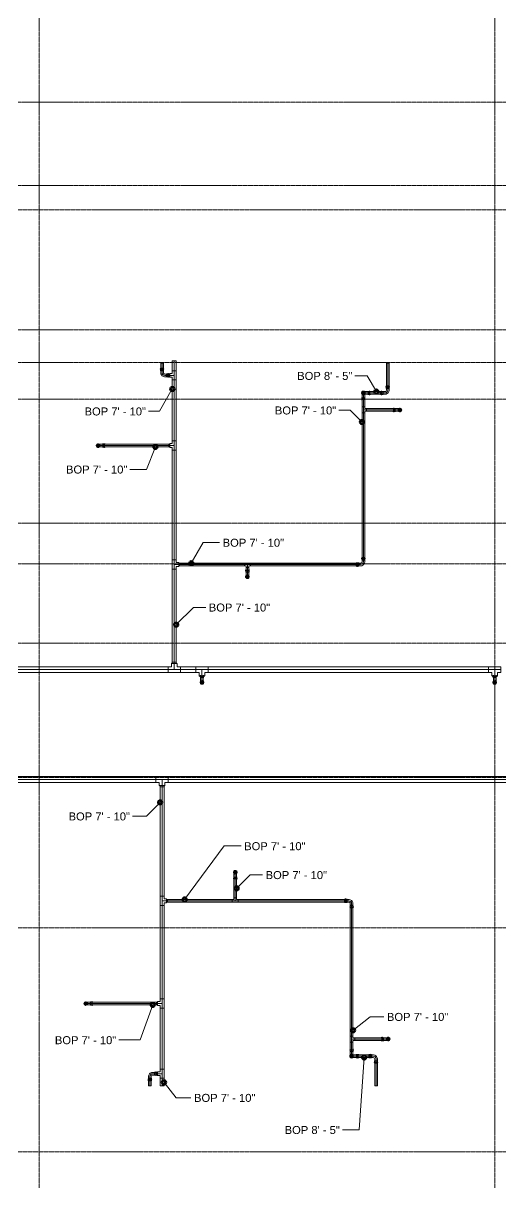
# Model space of a CAD drawing. Header units: inches. Extents: x -3679 to 241, y -496 to 1784.
# Drawn here: x -1468 to -1233, y 74 to 644 of the extents above; entities that cross this region are included whole.
import ezdxf

# ---------------------------------------------------------------- set-up
doc = ezdxf.new("R2010")
doc.units = ezdxf.units.IN
doc.header["$MEASUREMENT"] = 0
doc.linetypes.add('Grid Line', pattern=[0.875, 0.5, -0.125, 0.125, -0.125])
for name, color, linetype, lineweight in [('G-ANNO-DIMS', 251, 'Continuous', 9), ('P-PIPE', 1, 'Continuous', 9), ('P-PIPE-CNTR', 1, 'Continuous', 9), ('S-GRID', 8, 'Continuous', 9)]:
    doc.layers.add(name, color=color, linetype=linetype, lineweight=lineweight)
doc.styles.add('Arial', font='arial.ttf', dxfattribs={"height": 3.934132})

# ---------------------------------------------------------------- blocks, each defined once
blk = doc.blocks.new('Victaulic-VicPress316-Elbow 90-45deg Style P568_P571 - Standard-523083-FOURTH LEVEL')
at = {"layer": 'P-PIPE'}
for p, q in [((-3064.18, 1028.04), (-3064.52, 1028.04)), ((-3063.22, 1027.94), (-3064.52, 1027.94)), ((-3064.52, 1027.28), (-3064.52, 1027.28)), ((-3064.52, 1027.28), (-3064.52, 1027.28)), ((-3064.52, 1027.28), (-3064.52, 1027.28)), ((-3064.52, 1027.28), (-3064.52, 1027.28)), ((-3064.52, 1026.62), (-3063.22, 1026.62)), ((-3064.52, 1026.51), (-3064.18, 1026.51)), ((-3064.18, 1027.28), (-3064.18, 1027.28)), ((-3064.18, 1027.28), (-3064.18, 1027.28)), ((-3063.44, 1028.04), (-3063.89, 1028.04)), ((-3063.89, 1027.28), (-3063.89, 1027.28)), ((-3063.89, 1027.28), (-3063.89, 1027.28)), ((-3063.89, 1026.51), (-3063.44, 1026.51)), ((-3062.39, 1027.94), (-3063.33, 1027.94)), ((-3063.33, 1027.94), (-3063.33, 1027.28)), ((-3063.33, 1027.28), (-3063.33, 1027.94)), ((-3063.33, 1027.28), (-3063.33, 1026.62)), ((-3063.33, 1026.62), (-3063.33, 1027.28)), ((-3062.39, 1027.28), (-3063.33, 1027.28)), ((-3063.33, 1026.62), (-3062.39, 1026.62)), ((-3063.22, 1027.28), (-3063.22, 1027.28)), ((-3063.22, 1027.28), (-3063.22, 1027.28)), ((-3062.39, 1027.28), (-3061, 1027.28)), ((-3061, 1027.28), (-3061, 1027.28))]:
    blk.add_line(p, q, dxfattribs=at)
at = {"layer": 'P-PIPE', "flags": 128}
for points in [[(-3064.18, 1028.04), (-3064.11, 1028.17), (-3063.98, 1028.18), (-3063.89, 1028.07), (-3063.89, 1028.04)], [(-3064.18, 1028.04), (-3064.18, 1027.95), (-3064.18, 1027.7), (-3064.18, 1027.34), (-3064.18, 1027.28)], [(-3064.18, 1027.28), (-3064.18, 1027.64), (-3064.18, 1027.92), (-3064.18, 1028.04), (-3064.18, 1028.04)], [(-3064.18, 1026.51), (-3064.18, 1026.6), (-3064.18, 1026.86), (-3064.18, 1027.21), (-3064.18, 1027.28)], [(-3064.18, 1027.28), (-3064.18, 1026.91), (-3064.18, 1026.64), (-3064.18, 1026.51), (-3064.18, 1026.51)], [(-3063.89, 1026.51), (-3063.96, 1026.39), (-3064.1, 1026.38), (-3064.18, 1026.49), (-3064.18, 1026.51)], [(-3063.89, 1028.04), (-3063.89, 1027.95), (-3063.89, 1027.7), (-3063.89, 1027.34), (-3063.89, 1027.28)], [(-3063.89, 1027.28), (-3063.89, 1027.64), (-3063.89, 1027.92), (-3063.89, 1028.04), (-3063.89, 1028.04)], [(-3063.89, 1026.51), (-3063.89, 1026.6), (-3063.89, 1026.86), (-3063.89, 1027.21), (-3063.89, 1027.28)], [(-3063.89, 1027.28), (-3063.89, 1026.91), (-3063.89, 1026.64), (-3063.89, 1026.51), (-3063.89, 1026.51)], [(-3063.44, 1028.04), (-3063.24, 1027.96), (-3063.22, 1027.94)], [(-3063.22, 1026.62), (-3063.41, 1026.51), (-3063.44, 1026.51)], [(-3061, 1027.94), (-3061.09, 1027.94), (-3061.36, 1027.94), (-3061.76, 1027.94), (-3062.25, 1027.94), (-3062.39, 1027.94)], [(-3062.39, 1026.62), (-3061.89, 1026.62), (-3061.46, 1026.62), (-3061.15, 1026.62), (-3061.01, 1026.62), (-3061, 1026.62)], [(-3060.09, 1027.28), (-3060.18, 1027.68), (-3060.44, 1028), (-3060.81, 1028.17), (-3061.22, 1028.16), (-3061.58, 1027.98), (-3061.83, 1027.65), (-3061.91, 1027.28)], [(-3061.91, 1027.28), (-3061.82, 1026.88), (-3061.56, 1026.56), (-3061.19, 1026.39), (-3060.78, 1026.39), (-3060.42, 1026.58), (-3060.17, 1026.91), (-3060.09, 1027.28)], [(-3060.23, 1027.28), (-3060.33, 1027.64), (-3060.58, 1027.92), (-3060.93, 1028.04), (-3061.3, 1027.98), (-3061.6, 1027.75), (-3061.75, 1027.41), (-3061.77, 1027.28)], [(-3061.77, 1027.28), (-3061.67, 1026.91), (-3061.42, 1026.64), (-3061.07, 1026.51), (-3060.7, 1026.57), (-3060.4, 1026.8), (-3060.25, 1027.15), (-3060.23, 1027.28)]]:
    blk.add_lwpolyline(points, dxfattribs=at)
at = {"layer": 'P-PIPE'}
for radius, start, end in [(0.767, 0, 180), (0.766, 0, 180), (0.766, 0, 180), (0.766, 180, 0), (0.767, 180, 0), (0.767, 180, 0), (0.657, 0, 180), (0.657, 0, 180), (0.657, 90, 180), (0.658, 180, 0), (0.658, 180, 0), (0.657, 180, 270), (0.658, 0, 90), (0.658, 270, 0)]:
    blk.add_arc((-3061, 1027.28), radius, start, end, dxfattribs=at)
blk = doc.blocks.new('Victaulic-VicPress316-Elbow 90-45deg Style P568_P571 - Standard-V1-FOURTH LEVEL')
at = {"layer": 'P-PIPE'}
for p, q in [((-3.18, 0.77), (-3.52, 0.77)), ((-3.52, 0.77), (-3.52, -0.77)), ((-3.52, -0.77), (-3.52, 0.77)), ((-2.22, 0.66), (-3.52, 0.66)), ((-3.52, -0.66), (-3.52, 0.66)), ((-3.52, 0.66), (-3.52, -0.66)), ((-3.18, -0.77), (-3.18, 0.77)), ((-3.18, 0.77), (-3.18, -0.77)), ((-2.44, 0.77), (-2.89, 0.77)), ((-2.89, -0.77), (-2.89, 0.77)), ((-2.89, 0.77), (-2.89, -0.77)), ((-1.39, 0.66), (-2.33, 0.66)), ((-2.33, 0), (-2.33, 0.66)), ((-2.33, 0.66), (-2.33, 0)), ((-2.22, -0.66), (-2.22, 0.66)), ((-2.22, 0.66), (-2.22, -0.66)), ((-0.77, 3.52), (-0.77, 3.18)), ((0.77, 3.52), (-0.77, 3.52)), ((-0.77, 3.52), (0.77, 3.52)), ((-0.77, 3.18), (0.77, 3.18)), ((0.77, 3.18), (-0.77, 3.18)), ((-0.77, 2.89), (-0.77, 2.44)), ((-0.77, 2.89), (0.77, 2.89)), ((0.77, 2.89), (-0.77, 2.89)), ((-0.66, 3.52), (-0.66, 2.22)), ((-0.66, 3.52), (0.66, 3.52)), ((0.66, 3.52), (-0.66, 3.52)), ((-0.66, 2.33), (-0.66, 1.39)), ((0, 2.33), (-0.66, 2.33)), ((-0.66, 2.33), (0, 2.33)), ((-0.66, 2.22), (0.66, 2.22)), ((0.66, 2.22), (-0.66, 2.22)), ((0, 2.33), (0.66, 2.33)), ((0.66, 2.33), (0, 2.33)), ((0, 1.39), (0, 2.33)), ((0.66, 2.22), (0.66, 3.52)), ((0.66, 1.39), (0.66, 2.33)), ((0.77, 3.18), (0.77, 3.52)), ((0.77, 2.44), (0.77, 2.89)), ((-3.52, -0.66), (-2.22, -0.66)), ((-3.52, -0.77), (-3.18, -0.77)), ((-2.89, -0.77), (-2.44, -0.77)), ((-2.33, 0), (-2.33, -0.66)), ((-2.33, -0.66), (-2.33, 0)), ((-1.39, 0), (-2.33, 0)), ((-2.33, -0.66), (-1.39, -0.66))]:
    blk.add_line(p, q, dxfattribs=at)
at = {"layer": 'P-PIPE', "flags": 128}
for points in [[(-3.18, 0.77), (-3.11, 0.89), (-2.98, 0.9), (-2.89, 0.79), (-2.89, 0.77)], [(-3.18, 0.77), (-3.18, 0.67), (-3.18, 0.42), (-3.18, 0.07), (-3.18, -0.3), (-3.18, -0.6), (-3.18, -0.75), (-3.18, -0.77)], [(-3.18, -0.77), (-3.18, -0.67), (-3.18, -0.42), (-3.18, -0.07), (-3.18, 0.3), (-3.18, 0.6), (-3.18, 0.75), (-3.18, 0.77)], [(-2.89, -0.77), (-2.89, -0.67), (-2.89, -0.42), (-2.89, -0.07), (-2.89, 0.3), (-2.89, 0.6), (-2.89, 0.75), (-2.89, 0.77)], [(-2.89, 0.77), (-2.89, 0.67), (-2.89, 0.42), (-2.89, 0.07), (-2.89, -0.3), (-2.89, -0.6), (-2.89, -0.75), (-2.89, -0.77)], [(-2.44, 0.77), (-2.24, 0.68), (-2.22, 0.66)], [(-0.66, 1.39), (-0.75, 1.04), (-1, 0.77), (-1.35, 0.66), (-1.39, 0.66)], [(-1.39, -0.66), (-0.78, -0.56), (-0.23, -0.29), (0.22, 0.13), (0.53, 0.67), (0.65, 1.27), (0.66, 1.39)], [(-0.77, 2.89), (-0.89, 2.96), (-0.9, 3.1), (-0.79, 3.18), (-0.77, 3.18)], [(0.77, 3.18), (0.67, 3.18), (0.42, 3.18), (0.07, 3.18), (-0.3, 3.18), (-0.6, 3.18), (-0.75, 3.18), (-0.77, 3.18)], [(-0.77, 3.18), (-0.67, 3.18), (-0.42, 3.18), (-0.07, 3.18), (0.3, 3.18), (0.6, 3.18), (0.75, 3.18), (0.77, 3.18)], [(-0.77, 2.89), (-0.67, 2.89), (-0.42, 2.89), (-0.07, 2.89), (0.3, 2.89), (0.6, 2.89), (0.75, 2.89), (0.77, 2.89)], [(0.77, 2.89), (0.67, 2.89), (0.42, 2.89), (0.07, 2.89), (-0.3, 2.89), (-0.6, 2.89), (-0.75, 2.89), (-0.77, 2.89)], [(-0.66, 2.22), (-0.77, 2.41), (-0.77, 2.44)], [(0.77, 2.44), (0.68, 2.24), (0.66, 2.22)], [(0.77, 3.18), (0.89, 3.11), (0.9, 2.98), (0.79, 2.89), (0.77, 2.89)], [(-2.89, -0.77), (-2.96, -0.89), (-3.1, -0.9), (-3.18, -0.79), (-3.18, -0.77)], [(-2.22, -0.66), (-2.41, -0.77), (-2.44, -0.77)]]:
    blk.add_lwpolyline(points, dxfattribs=at)
at = {"layer": 'P-PIPE'}
blk.add_arc((-1.39, 1.39), 1.39, 270, 0, dxfattribs=at)
blk = doc.blocks.new('Victaulic-VicPress316-Elbow 90-45deg Style P568_P571 - Standard-V2-FOURTH LEVEL')
at = {"layer": 'P-PIPE'}
for p, q in [((-3203.81, 730.05), (-3203.81, 729.6)), ((-3203.7, 731.1), (-3203.7, 730.16)), ((-3203.7, 730.27), (-3203.7, 728.97)), ((-3203.05, 730.16), (-3203.7, 730.16)), ((-3203.7, 730.16), (-3203.05, 730.16)), ((-3203.05, 732.49), (-3203.05, 732.49)), ((-3203.05, 732.49), (-3203.05, 731.1)), ((-3203.05, 731.1), (-3203.05, 730.16)), ((-3203.05, 730.27), (-3203.05, 730.27)), ((-3203.05, 730.27), (-3203.05, 730.27)), ((-3202.39, 730.16), (-3203.05, 730.16)), ((-3203.05, 730.16), (-3202.39, 730.16)), ((-3202.39, 730.16), (-3202.39, 731.1)), ((-3202.39, 728.97), (-3202.39, 730.27)), ((-3202.28, 729.6), (-3202.28, 730.05)), ((-3203.81, 729.31), (-3203.81, 728.97)), ((-3203.05, 729.6), (-3203.05, 729.6)), ((-3203.05, 729.6), (-3203.05, 729.6)), ((-3203.05, 729.31), (-3203.05, 729.31)), ((-3203.05, 729.31), (-3203.05, 729.31)), ((-3203.05, 728.97), (-3203.05, 728.97)), ((-3203.05, 728.97), (-3203.05, 728.97)), ((-3203.05, 728.97), (-3203.05, 728.97)), ((-3203.05, 728.97), (-3203.05, 728.97)), ((-3202.28, 728.97), (-3202.28, 729.31))]:
    blk.add_line(p, q, dxfattribs=at)
at = {"layer": 'P-PIPE', "flags": 128}
for points in [[(-3203.05, 733.4), (-3203.45, 733.31), (-3203.76, 733.05), (-3203.94, 732.68), (-3203.93, 732.27), (-3203.75, 731.91), (-3203.42, 731.66), (-3203.05, 731.58)], [(-3203.05, 733.26), (-3203.41, 733.16), (-3203.69, 732.91), (-3203.81, 732.56), (-3203.75, 732.19), (-3203.52, 731.89), (-3203.18, 731.74), (-3203.05, 731.72)], [(-3203.81, 730.05), (-3203.72, 730.25), (-3203.7, 730.27)], [(-3203.7, 732.49), (-3203.7, 732.4), (-3203.7, 732.13), (-3203.7, 731.73), (-3203.7, 731.24), (-3203.7, 731.1)], [(-3203.05, 731.58), (-3202.65, 731.67), (-3202.33, 731.93), (-3202.15, 732.3), (-3202.16, 732.71), (-3202.35, 733.07), (-3202.67, 733.32), (-3203.05, 733.4)], [(-3203.05, 731.72), (-3202.68, 731.82), (-3202.41, 732.07), (-3202.28, 732.42), (-3202.34, 732.79), (-3202.57, 733.09), (-3202.91, 733.24), (-3203.05, 733.26)], [(-3202.39, 731.1), (-3202.39, 731.6), (-3202.39, 732.03), (-3202.39, 732.34), (-3202.39, 732.48), (-3202.39, 732.49)], [(-3202.39, 730.27), (-3202.28, 730.08), (-3202.28, 730.05)], [(-3203.81, 729.31), (-3203.93, 729.38), (-3203.94, 729.51), (-3203.83, 729.6), (-3203.81, 729.6)], [(-3203.81, 729.6), (-3203.72, 729.6), (-3203.47, 729.6), (-3203.11, 729.6), (-3203.05, 729.6)], [(-3203.05, 729.6), (-3203.41, 729.6), (-3203.69, 729.6), (-3203.81, 729.6), (-3203.81, 729.6)], [(-3203.81, 729.31), (-3203.72, 729.31), (-3203.47, 729.31), (-3203.11, 729.31), (-3203.05, 729.31)], [(-3203.05, 729.31), (-3203.41, 729.31), (-3203.69, 729.31), (-3203.81, 729.31), (-3203.81, 729.31)], [(-3202.28, 729.6), (-3202.37, 729.6), (-3202.62, 729.6), (-3202.98, 729.6), (-3203.05, 729.6)], [(-3203.05, 729.6), (-3202.68, 729.6), (-3202.41, 729.6), (-3202.28, 729.6), (-3202.28, 729.6)], [(-3202.28, 729.31), (-3202.37, 729.31), (-3202.62, 729.31), (-3202.98, 729.31), (-3203.05, 729.31)], [(-3203.05, 729.31), (-3202.68, 729.31), (-3202.41, 729.31), (-3202.28, 729.31), (-3202.28, 729.31)], [(-3202.28, 729.6), (-3202.16, 729.53), (-3202.15, 729.39), (-3202.26, 729.31), (-3202.28, 729.31)]]:
    blk.add_lwpolyline(points, dxfattribs=at)
at = {"layer": 'P-PIPE'}
for radius, start, end in [(0.767, 90, 270), (0.767, 90, 270), (0.767, 90, 270), (0.658, 90, 270), (0.658, 90, 270), (0.658, 90, 180), (0.658, 180, 270), (0.766, 270, 90), (0.766, 270, 90), (0.766, 270, 90), (0.658, 270, 90), (0.657, 270, 90), (0.658, 0, 90), (0.658, 270, 0)]:
    blk.add_arc((-3203.05, 732.49), radius, start, end, dxfattribs=at)
blk = doc.blocks.new('Victaulic-VicPress316-Elbow 90-45deg Style P568_P571 - Standard-1244383-FOURTH LEVEL')
at = {"layer": 'P-PIPE'}
for p, q in [((-2531.17, 456.29), (-2532.11, 456.29)), ((-2529.98, 456.29), (-2531.28, 456.29)), ((-2531.17, 455.64), (-2531.17, 456.29)), ((-2531.17, 456.29), (-2531.17, 455.64)), ((-2530.61, 456.4), (-2531.06, 456.4)), ((-2529.98, 456.4), (-2530.32, 456.4)), ((-2533.5, 455.64), (-2533.5, 455.64)), ((-2533.5, 455.64), (-2532.11, 455.64)), ((-2532.11, 455.64), (-2531.17, 455.64)), ((-2532.11, 454.98), (-2531.17, 454.98)), ((-2531.28, 455.64), (-2531.28, 455.64)), ((-2531.28, 455.64), (-2531.28, 455.64)), ((-2531.28, 454.98), (-2529.98, 454.98)), ((-2531.17, 454.98), (-2531.17, 455.64)), ((-2531.17, 455.64), (-2531.17, 454.98)), ((-2531.06, 454.87), (-2530.61, 454.87)), ((-2530.61, 455.64), (-2530.61, 455.64)), ((-2530.61, 455.64), (-2530.61, 455.64)), ((-2530.32, 455.64), (-2530.32, 455.64)), ((-2530.32, 455.64), (-2530.32, 455.64)), ((-2530.32, 454.87), (-2529.98, 454.87)), ((-2529.98, 455.64), (-2529.98, 455.64)), ((-2529.98, 455.64), (-2529.98, 455.64)), ((-2529.98, 455.64), (-2529.98, 455.64)), ((-2529.98, 455.64), (-2529.98, 455.64))]:
    blk.add_line(p, q, dxfattribs=at)
at = {"layer": 'P-PIPE', "flags": 128}
for points in [[(-2532.59, 455.64), (-2532.68, 456.03), (-2532.94, 456.35), (-2533.31, 456.53), (-2533.72, 456.52), (-2534.08, 456.33), (-2534.33, 456.01), (-2534.41, 455.64)], [(-2532.73, 455.64), (-2532.83, 456), (-2533.08, 456.28), (-2533.43, 456.4), (-2533.8, 456.34), (-2534.1, 456.11), (-2534.25, 455.77), (-2534.27, 455.64)], [(-2532.11, 456.29), (-2532.61, 456.29), (-2533.04, 456.29), (-2533.35, 456.29), (-2533.49, 456.29), (-2533.5, 456.29)], [(-2531.28, 456.29), (-2531.09, 456.4), (-2531.06, 456.4)], [(-2530.61, 456.4), (-2530.54, 456.52), (-2530.4, 456.53), (-2530.32, 456.42), (-2530.32, 456.4)], [(-2530.61, 456.4), (-2530.61, 456.31), (-2530.61, 456.06), (-2530.61, 455.7), (-2530.61, 455.64)], [(-2530.61, 455.64), (-2530.61, 456), (-2530.61, 456.28), (-2530.61, 456.4), (-2530.61, 456.4)], [(-2530.32, 456.4), (-2530.32, 456.31), (-2530.32, 456.06), (-2530.32, 455.7), (-2530.32, 455.64)], [(-2530.32, 455.64), (-2530.32, 456), (-2530.32, 456.28), (-2530.32, 456.4), (-2530.32, 456.4)], [(-2534.41, 455.64), (-2534.32, 455.24), (-2534.06, 454.92), (-2533.69, 454.74), (-2533.28, 454.75), (-2532.92, 454.94), (-2532.67, 455.26), (-2532.59, 455.64)], [(-2534.27, 455.64), (-2534.17, 455.27), (-2533.92, 454.99), (-2533.57, 454.87), (-2533.2, 454.93), (-2532.9, 455.16), (-2532.75, 455.5), (-2532.73, 455.64)], [(-2533.5, 454.98), (-2533.41, 454.98), (-2533.14, 454.98), (-2532.74, 454.98), (-2532.25, 454.98), (-2532.11, 454.98)], [(-2531.06, 454.87), (-2531.26, 454.96), (-2531.28, 454.98)], [(-2530.61, 454.87), (-2530.61, 454.96), (-2530.61, 455.21), (-2530.61, 455.57), (-2530.61, 455.64)], [(-2530.61, 455.64), (-2530.61, 455.27), (-2530.61, 454.99), (-2530.61, 454.87), (-2530.61, 454.87)], [(-2530.32, 454.87), (-2530.39, 454.75), (-2530.52, 454.74), (-2530.61, 454.85), (-2530.61, 454.87)], [(-2530.32, 454.87), (-2530.32, 454.96), (-2530.32, 455.21), (-2530.32, 455.57), (-2530.32, 455.64)], [(-2530.32, 455.64), (-2530.32, 455.27), (-2530.32, 454.99), (-2530.32, 454.87), (-2530.32, 454.87)]]:
    blk.add_lwpolyline(points, dxfattribs=at)
at = {"layer": 'P-PIPE'}
for radius, start, end in [(0.767, 0, 180), (0.766, 0, 180), (0.766, 0, 180), (0.657, 0, 180), (0.657, 0, 180), (0.657, 90, 180), (0.658, 0, 90), (0.766, 180, 0), (0.767, 180, 0), (0.767, 180, 0), (0.658, 180, 0), (0.658, 180, 0), (0.657, 180, 270), (0.658, 270, 0)]:
    blk.add_arc((-2533.5, 455.64), radius, start, end, dxfattribs=at)

msp = doc.modelspace()

# ---------------------------------------------------------------- linework, layer by layer
at = {"layer": 'G-ANNO-DIMS'}
for p, q in [((-1298.72, 470.46), (-1304.74, 470.46)), ((-1294.21, 462.66), (-1298.72, 470.46)), ((-1394.58, 463.98), (-1400.92, 453)), ((-1400.92, 453), (-1406.27, 453)), ((-1307.09, 453.49), (-1312.69, 453.49)), ((-1301.28, 447.69), (-1307.09, 453.49)), ((-1402.89, 435.48), (-1407.26, 424.44)), ((-1407.26, 424.44), (-1415.41, 424.44)), ((-1385.24, 378.29), (-1379.37, 388.46)), ((-1379.37, 388.46), (-1371.31, 388.46)), ((-1392.67, 348.12), (-1384.19, 356.61)), ((-1384.19, 356.61), (-1378.14, 356.61)), ((-1400.58, 260.72), (-1407.36, 253.94)), ((-1407.36, 253.94), (-1414.14, 253.94)), ((-1388.54, 213.02), (-1369.08, 239.3)), ((-1369.08, 239.3), (-1360.74, 239.3)), ((-1362.97, 218.48), (-1356.34, 225.1)), ((-1356.34, 225.1), (-1350.18, 225.1)), ((-1404.2, 161.21), (-1410.37, 143.94)), ((-1305.72, 148.65), (-1297.26, 155.38)), ((-1297.26, 155.38), (-1290.52, 155.38)), ((-1410.37, 143.94), (-1420.88, 143.94)), ((-1300.24, 135.34), (-1302.65, 99.79)), ((-1398.67, 123.13), (-1392.75, 115.58)), ((-1392.75, 115.58), (-1385.4, 115.58)), ((-1302.65, 99.79), (-1310.91, 99.79))]:
    msp.add_line(p, q, dxfattribs=at)
at = {"layer": 'G-ANNO-DIMS', "lineweight": 50}
for centre in [(-1394.58, 463.98), (-1294.21, 462.66), (-1301.28, 447.69), (-1402.89, 435.48), (-1385.24, 378.29), (-1392.67, 348.12), (-1400.58, 260.72), (-1362.97, 218.48), (-1388.54, 213.02), (-1404.2, 161.21), (-1305.72, 148.65), (-1300.24, 135.34), (-1398.67, 123.13)]:
    msp.add_circle(centre, 1, dxfattribs=at)
at = {"layer": 'P-PIPE'}
for p, q in [((-1400.28, 476.64), (-1400.28, 472.97)), ((-1398.97, 476.64), (-1400.28, 476.64)), ((-1398.97, 472.97), (-1398.97, 476.64)), ((-1394.58, 477.75), (-1394.58, 472.88)), ((-1392.67, 477.75), (-1394.58, 477.75)), ((-1392.67, 472.88), (-1392.67, 477.75)), ((-1289.28, 476.64), (-1289.28, 464.33)), ((-1287.97, 476.64), (-1289.28, 476.64)), ((-1287.97, 464.33), (-1287.97, 476.64)), ((-1398.97, 472.97), (-1400.28, 472.97)), ((-1396.28, 471.29), (-1397.3, 471.29)), ((-1397.3, 469.98), (-1397.3, 471.29)), ((-1397.3, 469.98), (-1396.28, 469.98)), ((-1395.87, 471.45), (-1396.28, 471.2)), ((-1396.28, 469.98), (-1396.28, 471.29)), ((-1396.28, 470.07), (-1395.87, 469.82)), ((-1394.58, 471.59), (-1395.87, 471.59)), ((-1395.87, 471.59), (-1395.87, 469.68)), ((-1395.87, 469.68), (-1395.87, 471.59)), ((-1395.87, 469.68), (-1394.58, 469.68)), ((-1392.67, 472.88), (-1394.58, 472.88)), ((-1394.58, 472.88), (-1394.58, 471.59)), ((-1394.58, 472.88), (-1392.67, 472.88)), ((-1392.67, 472.88), (-1394.58, 472.88)), ((-1394.58, 469.68), (-1394.58, 468.39)), ((-1394.58, 468.39), (-1392.67, 468.39)), ((-1392.67, 468.39), (-1394.58, 468.39)), ((-1394.58, 468.39), (-1394.58, 438.38)), ((-1392.67, 468.39), (-1394.58, 468.39)), ((-1392.67, 468.39), (-1392.67, 472.88)), ((-1392.67, 438.38), (-1392.67, 468.39)), ((-1290.95, 462.66), (-1298.3, 462.66)), ((-1298.3, 461.35), (-1298.3, 462.66)), ((-1290.95, 461.35), (-1290.95, 462.66)), ((-1287.97, 464.33), (-1289.28, 464.33)), ((-1301.28, 459.67), (-1301.28, 455.13)), ((-1299.97, 459.67), (-1301.28, 459.67)), ((-1299.97, 455.13), (-1299.97, 459.67)), ((-1298.3, 461.35), (-1290.95, 461.35)), ((-1299.97, 455.13), (-1301.28, 455.13)), ((-1301.28, 455.13), (-1301.28, 452.14)), ((-1299.97, 455.13), (-1301.28, 455.13)), ((-1301.28, 455.13), (-1299.97, 455.13)), ((-1299.97, 452.14), (-1301.28, 452.14)), ((-1301.28, 452.14), (-1299.97, 452.14)), ((-1301.28, 452.14), (-1301.28, 379.97)), ((-1299.97, 452.14), (-1301.28, 452.14)), ((-1299.97, 454.29), (-1299.97, 455.13)), ((-1299.13, 454.29), (-1299.97, 454.29)), ((-1299.97, 452.14), (-1299.97, 452.98)), ((-1299.97, 452.98), (-1299.13, 452.98)), ((-1299.97, 379.97), (-1299.97, 452.14)), ((-1284.95, 454.29), (-1299.13, 454.29)), ((-1299.13, 454.29), (-1299.13, 452.98)), ((-1299.13, 454.29), (-1299.13, 452.98)), ((-1299.13, 452.98), (-1299.13, 454.29)), ((-1299.13, 452.98), (-1284.95, 452.98)), ((-1284.95, 454.29), (-1284.95, 452.98)), ((-1396.28, 436.79), (-1428.8, 436.79)), ((-1428.8, 435.48), (-1428.8, 436.79)), ((-1428.8, 435.48), (-1396.28, 435.48)), ((-1395.87, 436.95), (-1396.28, 436.7)), ((-1396.28, 435.48), (-1396.28, 436.79)), ((-1396.28, 435.57), (-1395.87, 435.32)), ((-1394.58, 437.09), (-1395.87, 437.09)), ((-1395.87, 437.09), (-1395.87, 435.18)), ((-1395.87, 435.18), (-1395.87, 437.09)), ((-1395.87, 435.18), (-1394.58, 435.18)), ((-1394.58, 438.38), (-1394.58, 437.09)), ((-1394.58, 438.38), (-1392.67, 438.38)), ((-1392.67, 438.38), (-1394.58, 438.38)), ((-1392.67, 438.38), (-1394.58, 438.38)), ((-1394.58, 435.18), (-1394.58, 433.89)), ((-1394.58, 433.89), (-1392.67, 433.89)), ((-1392.67, 433.89), (-1394.58, 433.89)), ((-1394.58, 433.89), (-1394.58, 379.88)), ((-1392.67, 433.89), (-1394.58, 433.89)), ((-1392.67, 433.89), (-1392.67, 438.38)), ((-1392.67, 379.88), (-1392.67, 433.89)), ((-1394.58, 379.88), (-1394.58, 375.39)), ((-1392.67, 379.88), (-1394.58, 379.88)), ((-1394.58, 379.88), (-1392.67, 379.88)), ((-1392.67, 379.88), (-1394.58, 379.88)), ((-1392.67, 378.59), (-1392.67, 379.88)), ((-1391.38, 378.59), (-1392.67, 378.59)), ((-1392.67, 375.39), (-1392.67, 376.68)), ((-1392.67, 376.68), (-1391.38, 376.68)), ((-1391.38, 378.59), (-1391.38, 376.68)), ((-1391.38, 376.68), (-1391.38, 378.59)), ((-1390.97, 378.2), (-1391.38, 378.45)), ((-1391.38, 376.82), (-1390.97, 377.07)), ((-1359.12, 378.29), (-1390.97, 378.29)), ((-1390.97, 378.29), (-1390.97, 376.98)), ((-1390.97, 376.98), (-1359.12, 376.98)), ((-1356.13, 378.29), (-1359.12, 378.29)), ((-1359.12, 376.98), (-1359.12, 378.29)), ((-1359.12, 378.29), (-1359.12, 376.98)), ((-1359.12, 378.29), (-1359.12, 376.98)), ((-1359.12, 376.98), (-1358.28, 376.98)), ((-1358.28, 376.98), (-1358.28, 376.14)), ((-1356.97, 376.98), (-1356.13, 376.98)), ((-1356.97, 376.14), (-1356.97, 376.98)), ((-1302.95, 378.29), (-1356.13, 378.29)), ((-1356.13, 376.98), (-1356.13, 378.29)), ((-1356.13, 376.98), (-1356.13, 378.29)), ((-1356.13, 378.29), (-1356.13, 376.98)), ((-1356.13, 376.98), (-1302.95, 376.98)), ((-1302.95, 376.98), (-1302.95, 378.29)), ((-1299.97, 379.97), (-1301.28, 379.97)), ((-1392.67, 375.39), (-1394.58, 375.39)), ((-1394.58, 375.39), (-1392.67, 375.39)), ((-1394.58, 375.39), (-1394.58, 329.65)), ((-1392.67, 375.39), (-1394.58, 375.39)), ((-1392.67, 329.65), (-1392.67, 375.39)), ((-1358.28, 376.14), (-1358.28, 373.97)), ((-1356.97, 376.14), (-1358.28, 376.14)), ((-1356.97, 376.14), (-1358.28, 376.14)), ((-1358.28, 376.14), (-1356.97, 376.14)), ((-1356.97, 373.97), (-1358.28, 373.97)), ((-1356.97, 373.97), (-1356.97, 376.14)), ((-1396.62, 327.44), (-1522.52, 327.44)), ((-1395.06, 327.44), (-1396.62, 327.44)), ((-1396.62, 327.44), (-1396.62, 324.56)), ((-1396.62, 324.56), (-1396.62, 327.44)), ((-1396.62, 327.44), (-1396.62, 324.56)), ((-1395.06, 328.99), (-1395.06, 327.44)), ((-1395.06, 328.99), (-1392.19, 328.99)), ((-1392.19, 328.99), (-1395.06, 328.99)), ((-1394.44, 329.65), (-1394.94, 328.99)), ((-1392.67, 329.65), (-1394.58, 329.65)), ((-1392.31, 328.99), (-1392.81, 329.65)), ((-1392.19, 327.44), (-1392.19, 328.99)), ((-1390.63, 327.44), (-1392.19, 327.44)), ((-1390.63, 327.44), (-1390.63, 324.56)), ((-1390.63, 324.56), (-1390.63, 327.44)), ((-1382.99, 327.44), (-1390.63, 327.44)), ((-1390.63, 327.44), (-1390.63, 324.56)), ((-1377.01, 327.44), (-1382.99, 327.44)), ((-1382.99, 324.56), (-1382.99, 327.44)), ((-1382.99, 327.44), (-1382.99, 324.56)), ((-1382.99, 327.44), (-1382.99, 324.56)), ((-1377.01, 324.56), (-1377.01, 327.44)), ((-1377.01, 327.44), (-1377.01, 324.56)), ((-1238.99, 327.44), (-1377.01, 327.44)), ((-1377.01, 327.44), (-1377.01, 324.56)), ((-1233.01, 327.44), (-1238.99, 327.44)), ((-1238.99, 324.56), (-1238.99, 327.44)), ((-1238.99, 327.44), (-1238.99, 324.56)), ((-1238.99, 327.44), (-1238.99, 324.56)), ((-1233.01, 324.56), (-1233.01, 327.44)), ((-1233.01, 327.44), (-1233.01, 324.56)), ((-1522.52, 324.56), (-1396.62, 324.56)), ((-1396.62, 324.56), (-1390.63, 324.56)), ((-1390.63, 324.56), (-1382.99, 324.56)), ((-1382.99, 324.56), (-1381.44, 324.56)), ((-1381.44, 324.56), (-1381.44, 323.01)), ((-1381.44, 323.01), (-1378.56, 323.01)), ((-1378.56, 323.01), (-1381.44, 323.01)), ((-1381.31, 323.01), (-1380.56, 322.35)), ((-1380.66, 322.35), (-1380.66, 322.07)), ((-1379.34, 322.35), (-1380.66, 322.35)), ((-1379.34, 322.07), (-1380.66, 322.07)), ((-1379.44, 322.35), (-1378.69, 323.01)), ((-1379.34, 322.07), (-1379.34, 322.35)), ((-1378.56, 324.56), (-1377.01, 324.56)), ((-1378.56, 323.01), (-1378.56, 324.56)), ((-1377.01, 324.56), (-1238.99, 324.56)), ((-1238.99, 324.56), (-1237.44, 324.56)), ((-1237.44, 324.56), (-1237.44, 323.01)), ((-1237.44, 323.01), (-1234.56, 323.01)), ((-1234.56, 323.01), (-1237.44, 323.01)), ((-1237.31, 323.01), (-1236.56, 322.35)), ((-1236.66, 322.35), (-1236.66, 322.07)), ((-1235.34, 322.35), (-1236.66, 322.35)), ((-1235.34, 322.07), (-1236.66, 322.07)), ((-1235.44, 322.35), (-1234.69, 323.01)), ((-1235.34, 322.07), (-1235.34, 322.35)), ((-1234.56, 324.56), (-1233.01, 324.56)), ((-1234.56, 323.01), (-1234.56, 324.56)), ((-1402.62, 273.44), (-1517.63, 273.44)), ((-1517.63, 270.56), (-1402.62, 270.56)), ((-1396.63, 273.44), (-1402.62, 273.44)), ((-1402.62, 270.56), (-1402.62, 273.44)), ((-1402.62, 273.44), (-1402.62, 270.56)), ((-1402.62, 270.56), (-1402.62, 273.44)), ((-1402.62, 270.56), (-1401.06, 270.56)), ((-1401.06, 270.56), (-1401.06, 269.01)), ((-1398.19, 269.01), (-1401.06, 269.01)), ((-1401.06, 269.01), (-1398.19, 269.01)), ((-1400.94, 269.01), (-1400.44, 268.35)), ((-1400.58, 268.35), (-1400.58, 214.61)), ((-1398.67, 268.35), (-1400.58, 268.35)), ((-1398.81, 268.35), (-1398.31, 269.01)), ((-1398.67, 214.61), (-1398.67, 268.35)), ((-1398.19, 270.56), (-1396.63, 270.56)), ((-1398.19, 269.01), (-1398.19, 270.56)), ((-1396.63, 270.56), (-1396.63, 273.44)), ((-1396.63, 273.44), (-1396.63, 270.56)), ((-1075.62, 273.44), (-1396.63, 273.44)), ((-1396.63, 270.56), (-1396.63, 273.44)), ((-1396.63, 270.56), (-1075.62, 270.56)), ((-1364.28, 224.03), (-1364.28, 213.86)), ((-1362.97, 224.03), (-1364.28, 224.03)), ((-1362.97, 213.86), (-1362.97, 224.03)), ((-1398.67, 214.61), (-1400.58, 214.61)), ((-1400.58, 214.61), (-1400.58, 210.12)), ((-1398.67, 214.61), (-1400.58, 214.61)), ((-1400.58, 214.61), (-1398.67, 214.61)), ((-1398.67, 213.32), (-1398.67, 214.61)), ((-1397.38, 213.32), (-1398.67, 213.32)), ((-1398.67, 210.12), (-1398.67, 211.41)), ((-1398.67, 211.41), (-1397.38, 211.41)), ((-1397.38, 213.32), (-1397.38, 211.41)), ((-1397.38, 211.41), (-1397.38, 213.32)), ((-1396.97, 212.93), (-1397.38, 213.18)), ((-1397.38, 211.55), (-1396.97, 211.8)), ((-1365.12, 213.02), (-1396.97, 213.02)), ((-1396.97, 213.02), (-1396.97, 211.71)), ((-1396.97, 211.71), (-1365.12, 211.71)), ((-1365.12, 213.02), (-1365.12, 211.71)), ((-1364.28, 213.02), (-1365.12, 213.02)), ((-1365.12, 213.02), (-1365.12, 211.71)), ((-1365.12, 211.71), (-1365.12, 213.02)), ((-1365.12, 211.71), (-1362.13, 211.71)), ((-1362.97, 213.86), (-1364.28, 213.86)), ((-1364.28, 213.86), (-1364.28, 213.02)), ((-1364.28, 213.86), (-1362.97, 213.86)), ((-1362.97, 213.86), (-1364.28, 213.86)), ((-1362.97, 213.02), (-1362.97, 213.86)), ((-1362.13, 213.02), (-1362.97, 213.02)), ((-1362.13, 213.02), (-1362.13, 211.71)), ((-1362.13, 211.71), (-1362.13, 213.02)), ((-1308.71, 213.02), (-1362.13, 213.02)), ((-1362.13, 211.71), (-1362.13, 213.02)), ((-1362.13, 211.71), (-1308.71, 211.71)), ((-1308.71, 211.71), (-1308.71, 213.02)), ((-1398.67, 210.12), (-1400.58, 210.12)), ((-1400.58, 210.12), (-1398.67, 210.12)), ((-1400.58, 210.12), (-1400.58, 164.11)), ((-1398.67, 210.12), (-1400.58, 210.12)), ((-1398.67, 164.11), (-1398.67, 210.12)), ((-1307.03, 210.03), (-1307.03, 145.86)), ((-1305.72, 210.03), (-1307.03, 210.03)), ((-1305.72, 145.86), (-1305.72, 210.03)), ((-1402.28, 162.52), (-1434.8, 162.52)), ((-1434.8, 161.21), (-1434.8, 162.52)), ((-1434.8, 161.21), (-1402.28, 161.21)), ((-1401.87, 162.68), (-1402.28, 162.43)), ((-1402.28, 161.21), (-1402.28, 162.52)), ((-1402.28, 161.3), (-1401.87, 161.05)), ((-1400.58, 162.82), (-1401.87, 162.82)), ((-1401.87, 162.82), (-1401.87, 160.91)), ((-1401.87, 160.91), (-1401.87, 162.82)), ((-1401.87, 160.91), (-1400.58, 160.91)), ((-1400.58, 164.11), (-1400.58, 162.82)), ((-1400.58, 164.11), (-1398.67, 164.11)), ((-1398.67, 164.11), (-1400.58, 164.11)), ((-1398.67, 164.11), (-1400.58, 164.11)), ((-1400.58, 160.91), (-1400.58, 159.62)), ((-1400.58, 159.62), (-1398.67, 159.62)), ((-1398.67, 159.62), (-1400.58, 159.62)), ((-1400.58, 159.62), (-1400.58, 129.61)), ((-1398.67, 159.62), (-1400.58, 159.62)), ((-1398.67, 159.62), (-1398.67, 164.11)), ((-1398.67, 129.61), (-1398.67, 159.62)), ((-1305.72, 145.86), (-1307.03, 145.86)), ((-1307.03, 145.86), (-1307.03, 142.87)), ((-1305.72, 145.86), (-1307.03, 145.86)), ((-1307.03, 145.86), (-1305.72, 145.86)), ((-1305.72, 142.87), (-1307.03, 142.87)), ((-1307.03, 142.87), (-1305.72, 142.87)), ((-1307.03, 142.87), (-1307.03, 138.33)), ((-1305.72, 142.87), (-1307.03, 142.87)), ((-1305.72, 145.02), (-1305.72, 145.86)), ((-1304.88, 145.02), (-1305.72, 145.02)), ((-1305.72, 142.87), (-1305.72, 143.71)), ((-1305.72, 143.71), (-1304.88, 143.71)), ((-1305.72, 138.33), (-1305.72, 142.87)), ((-1290.71, 145.02), (-1304.88, 145.02)), ((-1304.88, 145.02), (-1304.88, 143.71)), ((-1304.88, 145.02), (-1304.88, 143.71)), ((-1304.88, 143.71), (-1304.88, 145.02)), ((-1304.88, 143.71), (-1290.71, 143.71)), ((-1290.71, 145.02), (-1290.71, 143.71)), ((-1305.72, 138.33), (-1307.03, 138.33)), ((-1296.71, 136.65), (-1304.05, 136.65)), ((-1304.05, 136.65), (-1304.05, 135.34)), ((-1304.05, 135.34), (-1296.71, 135.34)), ((-1296.71, 136.65), (-1296.71, 135.34)), ((-1295.03, 133.67), (-1295.03, 121.36)), ((-1295.03, 133.67), (-1293.72, 133.67)), ((-1293.72, 121.36), (-1293.72, 133.67)), ((-1402.28, 128.02), (-1403.3, 128.02)), ((-1403.3, 126.71), (-1403.3, 128.02)), ((-1403.3, 126.71), (-1402.28, 126.71)), ((-1401.87, 128.18), (-1402.28, 127.93)), ((-1402.28, 126.71), (-1402.28, 128.02)), ((-1402.28, 126.8), (-1401.87, 126.55)), ((-1400.58, 128.32), (-1401.87, 128.32)), ((-1401.87, 128.32), (-1401.87, 126.41)), ((-1401.87, 126.41), (-1401.87, 128.32)), ((-1401.87, 126.41), (-1400.58, 126.41)), ((-1400.58, 129.61), (-1400.58, 128.32)), ((-1400.58, 129.61), (-1398.67, 129.61)), ((-1398.67, 129.61), (-1400.58, 129.61)), ((-1398.67, 129.61), (-1400.58, 129.61)), ((-1400.58, 126.41), (-1400.58, 125.12)), ((-1398.67, 125.12), (-1398.67, 129.61)), ((-1406.28, 125.03), (-1406.28, 121.36)), ((-1406.28, 125.03), (-1404.97, 125.03)), ((-1406.28, 121.36), (-1404.97, 121.36)), ((-1404.97, 121.36), (-1404.97, 125.03)), ((-1400.58, 125.12), (-1398.67, 125.12)), ((-1398.67, 125.12), (-1400.58, 125.12)), ((-1400.58, 125.12), (-1400.58, 121.36)), ((-1398.67, 125.12), (-1400.58, 125.12)), ((-1398.67, 121.36), (-1400.58, 121.36)), ((-1398.67, 121.36), (-1398.67, 125.12)), ((-1295.03, 121.36), (-1293.72, 121.36))]:
    msp.add_line(p, q, dxfattribs=at)
for centre, radius, start, end in [((-1300.62, 462), 0.658, 0, 180), ((-1300.62, 462), 0.658, 180, 0), ((-1300.62, 461.68), 0.329, 90, 270), ((-1300.62, 462.33), 0.329, 270, 90), ((-1282.62, 453.64), 0.658, 0, 180), ((-1282.62, 453.64), 0.658, 180, 0), ((-1282.62, 453.31), 0.329, 90, 270), ((-1282.62, 453.96), 0.329, 270, 90), ((-1431.12, 436.14), 0.658, 0, 180), ((-1431.12, 436.14), 0.658, 180, 0), ((-1431.12, 435.81), 0.329, 90, 270), ((-1431.12, 436.46), 0.329, 270, 90), ((-1357.62, 371.64), 0.658, 0, 180), ((-1357.62, 371.64), 0.658, 180, 0), ((-1357.62, 371.31), 0.329, 90, 270), ((-1357.62, 371.96), 0.329, 270, 90), ((-1380, 319.74), 0.658, 0, 180), ((-1380, 319.74), 0.658, 180, 0), ((-1380, 319.41), 0.329, 90, 270), ((-1380, 320.07), 0.329, 270, 90), ((-1236, 319.74), 0.658, 0, 180), ((-1236, 319.74), 0.658, 180, 0), ((-1236, 319.41), 0.329, 90, 270), ((-1236, 320.07), 0.329, 270, 90), ((-1363.62, 226.36), 0.658, 0, 180), ((-1363.62, 226.36), 0.658, 180, 0), ((-1363.62, 226.04), 0.329, 90, 270), ((-1363.62, 226.69), 0.329, 270, 90), ((-1437.13, 161.86), 0.658, 0, 180), ((-1437.13, 161.86), 0.658, 180, 0), ((-1437.13, 161.54), 0.329, 90, 270), ((-1437.13, 162.19), 0.329, 270, 90), ((-1288.38, 144.36), 0.658, 0, 180), ((-1288.38, 144.36), 0.658, 180, 0), ((-1288.38, 144.04), 0.329, 90, 270), ((-1288.38, 144.69), 0.329, 270, 90), ((-1306.38, 136), 0.658, 0, 180), ((-1306.38, 136), 0.658, 180, 0), ((-1306.38, 135.67), 0.329, 90, 270), ((-1306.38, 136.32), 0.329, 270, 90)]:
    msp.add_arc(centre, radius, start, end, dxfattribs=at)
at = {"layer": 'P-PIPE-CNTR'}
for p, q in [((-1399.63, 472.97), (-1399.63, 476.64)), ((-1399.63, 472.97), (-1399.63, 476.64)), ((-1393.62, 472.88), (-1393.62, 477.75)), ((-1393.62, 472.88), (-1393.62, 477.75)), ((-1288.62, 464.33), (-1288.62, 476.64)), ((-1288.62, 464.33), (-1288.62, 476.64)), ((-1399.63, 472.97), (-1399.63, 472.03)), ((-1398.23, 470.64), (-1397.3, 470.64)), ((-1398.23, 470.64), (-1396.11, 470.64)), ((-1397.3, 470.64), (-1396.28, 470.64)), ((-1397.3, 470.64), (-1396.28, 470.64)), ((-1395.87, 470.64), (-1396.28, 470.64)), ((-1395.87, 470.64), (-1393.62, 470.64)), ((-1393.62, 472.88), (-1393.62, 468.39)), ((-1393.62, 438.38), (-1393.62, 468.39)), ((-1393.62, 438.38), (-1393.62, 468.39)), ((-1301.62, 462), (-1299.62, 462)), ((-1300.62, 461), (-1300.62, 463)), ((-1300.62, 460.61), (-1300.62, 462)), ((-1300.62, 462), (-1299.23, 462)), ((-1299.23, 462), (-1298.3, 462)), ((-1299.23, 462), (-1297.1, 462)), ((-1298.3, 462), (-1290.95, 462)), ((-1298.3, 462), (-1290.95, 462)), ((-1290.95, 462), (-1290.02, 462)), ((-1288.62, 463.4), (-1288.62, 465.52)), ((-1288.62, 463.4), (-1288.62, 464.33)), ((-1300.62, 459.67), (-1300.62, 460.61)), ((-1300.62, 455.13), (-1300.62, 459.67)), ((-1300.62, 455.13), (-1300.62, 459.67)), ((-1300.62, 455.13), (-1300.62, 452.14)), ((-1299.13, 453.64), (-1300.62, 453.64)), ((-1300.62, 379.97), (-1300.62, 452.14)), ((-1300.62, 379.97), (-1300.62, 452.14)), ((-1284.95, 453.64), (-1299.13, 453.64)), ((-1284.95, 453.64), (-1299.13, 453.64)), ((-1284.02, 453.64), (-1286.14, 453.64)), ((-1284.02, 453.64), (-1284.95, 453.64)), ((-1282.62, 453.64), (-1284.02, 453.64)), ((-1283.62, 453.64), (-1281.62, 453.64)), ((-1282.62, 452.64), (-1282.62, 454.64)), ((-1432.12, 436.14), (-1430.12, 436.14)), ((-1431.12, 435.14), (-1431.12, 437.14)), ((-1431.12, 436.14), (-1429.73, 436.14)), ((-1429.73, 436.14), (-1428.8, 436.14)), ((-1429.73, 436.14), (-1427.61, 436.14)), ((-1428.8, 436.14), (-1396.28, 436.14)), ((-1428.8, 436.14), (-1396.28, 436.14)), ((-1395.87, 436.14), (-1396.28, 436.14)), ((-1395.87, 436.14), (-1393.62, 436.14)), ((-1393.62, 438.38), (-1393.62, 433.89)), ((-1393.62, 379.88), (-1393.62, 433.89)), ((-1393.62, 379.88), (-1393.62, 433.89)), ((-1393.62, 379.88), (-1393.62, 375.39)), ((-1391.38, 377.64), (-1393.62, 377.64)), ((-1391.38, 377.64), (-1390.97, 377.64)), ((-1359.12, 377.64), (-1390.97, 377.64)), ((-1359.12, 377.64), (-1390.97, 377.64)), ((-1356.13, 377.64), (-1359.12, 377.64)), ((-1357.62, 376.14), (-1357.62, 377.64)), ((-1356.13, 377.64), (-1302.95, 377.64)), ((-1356.13, 377.64), (-1302.95, 377.64)), ((-1302.95, 377.64), (-1302.02, 377.64)), ((-1300.62, 379.03), (-1300.62, 381.16)), ((-1300.62, 379.03), (-1300.62, 379.97)), ((-1393.62, 329.65), (-1393.62, 375.39)), ((-1393.62, 329.65), (-1393.62, 375.39)), ((-1358.62, 371.64), (-1356.62, 371.64)), ((-1357.62, 373.97), (-1357.62, 376.14)), ((-1357.62, 373.97), (-1357.62, 376.14)), ((-1357.62, 373.03), (-1357.62, 375.16)), ((-1357.62, 373.03), (-1357.62, 373.97)), ((-1357.62, 371.64), (-1357.62, 373.03)), ((-1357.62, 370.64), (-1357.62, 372.64)), ((-1396.62, 326), (-1522.52, 326)), ((-1396.62, 326), (-1522.52, 326)), ((-1396.62, 326), (-1390.63, 326)), ((-1393.62, 328.99), (-1393.62, 329.65)), ((-1393.62, 328.99), (-1393.62, 326)), ((-1382.99, 326), (-1390.63, 326)), ((-1382.99, 326), (-1390.63, 326)), ((-1382.99, 326), (-1377.01, 326)), ((-1380, 323.01), (-1380, 326)), ((-1238.99, 326), (-1377.01, 326)), ((-1238.99, 326), (-1377.01, 326)), ((-1238.99, 326), (-1233.01, 326)), ((-1236, 323.01), (-1236, 326)), ((-1381, 319.74), (-1379, 319.74)), ((-1380, 323.01), (-1380, 322.35)), ((-1380, 322.07), (-1380, 322.35)), ((-1380, 322.07), (-1380, 322.35)), ((-1380, 322.07), (-1380, 321.14)), ((-1380, 321.14), (-1380, 319.74)), ((-1380, 318.74), (-1380, 320.74)), ((-1237, 319.74), (-1235, 319.74)), ((-1236, 323.01), (-1236, 322.35)), ((-1236, 322.07), (-1236, 322.35)), ((-1236, 322.07), (-1236, 322.35)), ((-1236, 322.07), (-1236, 321.14)), ((-1236, 321.14), (-1236, 319.74)), ((-1236, 318.74), (-1236, 320.74)), ((-1517.63, 272), (-1402.62, 272)), ((-1517.63, 272), (-1402.62, 272)), ((-1396.63, 272), (-1402.62, 272)), ((-1399.63, 269.01), (-1399.63, 272)), ((-1399.63, 269.01), (-1399.63, 268.35)), ((-1399.63, 214.61), (-1399.63, 268.35)), ((-1399.63, 214.61), (-1399.63, 268.35)), ((-1396.63, 272), (-1075.62, 272)), ((-1396.63, 272), (-1075.62, 272)), ((-1364.62, 226.36), (-1362.62, 226.36)), ((-1363.62, 225.36), (-1363.62, 227.36)), ((-1363.62, 224.97), (-1363.62, 226.36)), ((-1363.62, 224.03), (-1363.62, 224.97)), ((-1363.62, 213.86), (-1363.62, 224.03)), ((-1363.62, 213.86), (-1363.62, 224.03)), ((-1399.63, 214.61), (-1399.63, 210.12)), ((-1397.38, 212.36), (-1399.63, 212.36)), ((-1397.38, 212.36), (-1396.97, 212.36)), ((-1365.12, 212.36), (-1396.97, 212.36)), ((-1365.12, 212.36), (-1396.97, 212.36)), ((-1365.12, 212.36), (-1362.13, 212.36)), ((-1363.62, 213.86), (-1363.62, 212.36)), ((-1362.13, 212.36), (-1308.71, 212.36)), ((-1362.13, 212.36), (-1308.71, 212.36)), ((-1307.77, 212.36), (-1309.9, 212.36)), ((-1307.77, 212.36), (-1308.71, 212.36)), ((-1306.38, 210.03), (-1306.38, 210.97)), ((-1399.63, 164.11), (-1399.63, 210.12)), ((-1399.63, 164.11), (-1399.63, 210.12)), ((-1306.38, 145.86), (-1306.38, 210.03)), ((-1306.38, 145.86), (-1306.38, 210.03)), ((-1438.13, 161.86), (-1436.13, 161.86)), ((-1437.13, 160.86), (-1437.13, 162.86)), ((-1437.13, 161.86), (-1435.73, 161.86)), ((-1435.73, 161.86), (-1434.8, 161.86)), ((-1435.73, 161.86), (-1433.61, 161.86)), ((-1434.8, 161.86), (-1402.28, 161.86)), ((-1434.8, 161.86), (-1402.28, 161.86)), ((-1401.87, 161.86), (-1402.28, 161.86)), ((-1401.87, 161.86), (-1399.63, 161.86)), ((-1399.63, 164.11), (-1399.63, 159.62)), ((-1399.63, 129.61), (-1399.63, 159.62)), ((-1399.63, 129.61), (-1399.63, 159.62)), ((-1306.38, 145.86), (-1306.38, 142.87)), ((-1304.88, 144.36), (-1306.38, 144.36)), ((-1306.38, 138.33), (-1306.38, 142.87)), ((-1306.38, 138.33), (-1306.38, 142.87)), ((-1290.71, 144.36), (-1304.88, 144.36)), ((-1290.71, 144.36), (-1304.88, 144.36)), ((-1289.77, 144.36), (-1291.9, 144.36)), ((-1289.77, 144.36), (-1290.71, 144.36)), ((-1288.38, 144.36), (-1289.77, 144.36)), ((-1289.38, 144.36), (-1287.38, 144.36)), ((-1288.38, 143.36), (-1288.38, 145.36)), ((-1306.38, 137.39), (-1306.38, 139.52)), ((-1306.38, 137.39), (-1306.38, 138.33)), ((-1306.38, 136), (-1306.38, 137.39)), ((-1306.38, 135), (-1306.38, 137)), ((-1307.38, 136), (-1305.38, 136)), ((-1304.98, 136), (-1306.38, 136)), ((-1304.05, 136), (-1304.98, 136)), ((-1296.71, 136), (-1304.05, 136)), ((-1296.71, 136), (-1304.05, 136)), ((-1295.77, 136), (-1297.9, 136)), ((-1295.77, 136), (-1296.71, 136)), ((-1294.38, 133.67), (-1294.38, 134.6)), ((-1294.38, 133.67), (-1294.38, 121.36)), ((-1294.38, 133.67), (-1294.38, 121.36)), ((-1405.63, 125.97), (-1405.63, 125.03)), ((-1405.63, 125.97), (-1405.63, 123.84)), ((-1403.3, 127.36), (-1404.23, 127.36)), ((-1403.3, 127.36), (-1402.28, 127.36)), ((-1403.3, 127.36), (-1402.28, 127.36)), ((-1401.87, 127.36), (-1402.28, 127.36)), ((-1401.87, 127.36), (-1399.63, 127.36)), ((-1399.63, 129.61), (-1399.63, 125.12)), ((-1405.63, 125.03), (-1405.63, 121.36)), ((-1405.63, 125.03), (-1405.63, 121.36)), ((-1399.63, 121.36), (-1399.63, 125.12)), ((-1399.63, 121.36), (-1399.63, 125.12))]:
    msp.add_line(p, q, dxfattribs=at)
for centre, start, end in [((-1398.23, 472.03), 180, 270), ((-1290.02, 463.4), 270, 0), ((-1302.02, 379.03), 270, 0), ((-1307.77, 210.97), 0, 90), ((-1295.77, 134.6), 0, 90), ((-1404.23, 125.97), 90, 180)]:
    msp.add_arc(centre, 1.39, start, end, dxfattribs=at)
at = {"layer": 'S-GRID', "linetype": 'Grid Line'}
for p, q in [((-1460, 1771.74), (-1460, -484.26)), ((-1236, 1771.74), (-1236, -484.26)), ((-3666.39, 605), (228, 605)), ((-3666.39, 564), (228, 564)), ((228, 552), (-3666.39, 552)), ((-3666.39, 493), (228, 493)), ((-3666.39, 477), (228, 477)), ((-3666.39, 459), (228, 459)), ((-3666.39, 398), (228, 398)), ((-3666.39, 378), (228, 378)), ((-3666.39, 339), (226, 339)), ((228, 273), (-3666.39, 273)), ((228, 199), (-3666.39, 199)), ((228, 89), (-3666.39, 89))]:
    msp.add_line(p, q, dxfattribs=at)

# ---------------------------------------------------------------- block references
at = {"layer": 'P-PIPE'}
for name, p, rotation in [('Victaulic-VicPress316-Elbow 90-45deg Style P568_P571 - Standard-V1-FOURTH LEVEL', (-1399.63, 470.64), 270), ('Victaulic-VicPress316-Elbow 90-45deg Style P568_P571 - Standard-V2-FOURTH LEVEL', (-568.13, 3665.05), 90), ('Victaulic-VicPress316-Elbow 90-45deg Style P568_P571 - Standard-V2-FOURTH LEVEL', (-2015.12, -2749.41), 270), ('Victaulic-VicPress316-Elbow 90-45deg Style P568_P571 - Standard-V2-FOURTH LEVEL', (-698.63, 3639.18), 90), ('Victaulic-VicPress316-Elbow 90-45deg Style P568_P571 - Standard-V2-FOURTH LEVEL', (-4560.67, 1104.13), 180), ('Victaulic-VicPress316-Elbow 90-45deg Style P568_P571 - Standard-523083-FOURTH LEVEL', (-2407.28, -2741.26), 270), ('Victaulic-VicPress316-Elbow 90-45deg Style P568_P571 - Standard-523083-FOURTH LEVEL', (-2263.28, -2741.26), 270), ('Victaulic-VicPress316-Elbow 90-45deg Style P568_P571 - Standard-523083-FOURTH LEVEL', (-336.35, 3287.36), 90), ('Victaulic-VicPress316-Elbow 90-45deg Style P568_P571 - Standard-V1-FOURTH LEVEL', (-1306.38, 212.36), 90), ('Victaulic-VicPress316-Elbow 90-45deg Style P568_P571 - Standard-V2-FOURTH LEVEL', (-704.63, 3364.91), 90), ('Victaulic-VicPress316-Elbow 90-45deg Style P568_P571 - Standard-1244383-FOURTH LEVEL', (-3821.88, 600), 180), ('Victaulic-VicPress316-Elbow 90-45deg Style P568_P571 - Standard-523083-FOURTH LEVEL', (-4367.38, 1163.27), 180), ('Victaulic-VicPress316-Elbow 90-45deg Style P568_P571 - Standard-V1-FOURTH LEVEL', (-1294.38, 136), 90.00000000000011), ('Victaulic-VicPress316-Elbow 90-45deg Style P568_P571 - Standard-V1-FOURTH LEVEL', (-1405.63, 127.36), 180)]:
    msp.add_blockref(name, p, dxfattribs=dict(at, rotation=rotation))
at = {"layer": 'P-PIPE', "extrusion": (0, 0, -1), "rotation": 90}
for name, p in [('Victaulic-VicPress316-Elbow 90-45deg Style P568_P571 - Standard-523083-FOURTH LEVEL', (2327.9, 3523)), ('Victaulic-VicPress316-Elbow 90-45deg Style P568_P571 - Standard-1244383-FOURTH LEVEL', (1762.01, 2669.5))]:
    msp.add_blockref(name, p, dxfattribs=at)
at = {"layer": 'P-PIPE'}
for p in [(-1288.62, 462), (-1300.62, 377.64)]:
    msp.add_blockref('Victaulic-VicPress316-Elbow 90-45deg Style P568_P571 - Standard-V1-FOURTH LEVEL', p, dxfattribs=at)

# ---------------------------------------------------------------- texts
at = {"layer": 'G-ANNO-DIMS', "char_height": 3.9341, "attachment_point": 1, "line_spacing_factor": 0.938532, "style": 'Arial'}
for s, insert, width in [('BOP 8\' - 5"', (-1333.16, 472.33), 32.304), ('BOP 7\' - 10"', (-1437.73, 454.87), 35.952), ('BOP 7\' - 10"', (-1344.15, 455.36), 35.952), ('BOP 7\' - 10"', (-1446.87, 426.31), 35.952), ('BOP 7\' - 10"', (-1369.81, 390.33), 35.952), ('BOP 7\' - 10"', (-1376.64, 358.48), 35.952), ('BOP 7\' - 10"', (-1445.6, 255.81), 35.952), ('BOP 7\' - 10"', (-1359.24, 241.17), 35.952), ('BOP 7\' - 10"', (-1348.68, 226.97), 35.952), ('BOP 7\' - 10"', (-1289.02, 157.25), 35.952), ('BOP 7\' - 10"', (-1452.34, 145.81), 35.952), ('BOP 7\' - 10"', (-1383.9, 117.45), 35.952), ('BOP 8\' - 5"', (-1339.33, 101.66), 32.304)]:
    msp.add_mtext(s, dxfattribs=dict(at, insert=insert, width=width))

doc.saveas('drawing.dxf')
